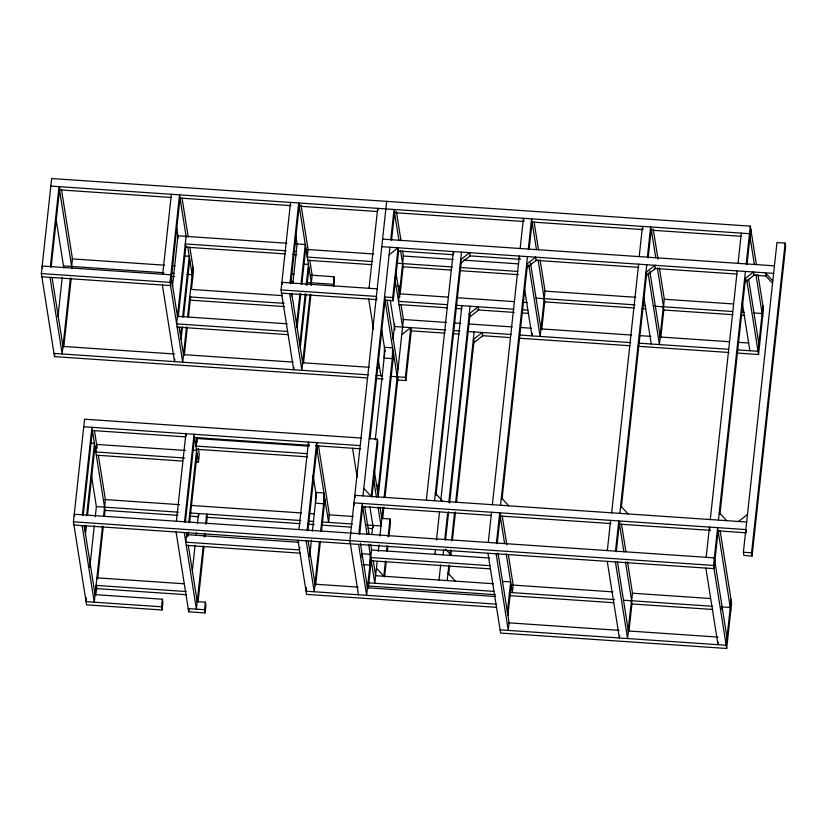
<?xml version="1.0" encoding="UTF-8"?>
<svg xmlns="http://www.w3.org/2000/svg" width="827" height="827" viewBox="0 0 827 827"><rect width="100%" height="100%" fill="white"/><g stroke="black" fill="none" stroke-linecap="round" stroke-linejoin="round"><path stroke-width="1.24" d="M361.947 557.367L362.05 553.78L370.227 554.338L369.917 565.099L362.908 564.624M367.622 377.96L54.499 356.623L41.35 273.582L51.656 178.529L750.306 226.143L756.385 264.516M50.344 266.583L59.006 186.644L71.99 268.61M51.129 267.266L59.792 187.336M57.973 316.669L62.242 277.334M54.499 356.623L54.778 354.111M70.409 277.893L62.17 353.966L50.033 277.355M71.649 266.47L72.466 258.913L61.529 189.838M63.772 347.092L71.194 278.565M94.567 594.603L162.381 599.224L162.898 602.438L162.071 609.995L86.587 604.847L73.427 521.806L84.561 419.206L361.017 438.041M82.421 514.818L91.911 427.321L105.06 510.373L104.367 516.71M83.207 515.49L92.417 430.526M84.964 530.882L85.522 525.817M86.618 515.666L94.454 443.386L90.949 443.148M85.481 534.097L86.442 525.228M87.538 515.076L94.96 446.601M86.484 597.859L86.07 601.642L161.565 606.78L162.071 609.995M89.781 567.467L94.319 525.621M95.281 516.741L96.377 506.6L91.404 475.184M102.486 526.179L94.247 602.19L82.111 525.579M103.592 516.027L105.37 499.591L98.413 455.636M95.849 595.326L96.811 586.457M97.638 578.848L103.272 526.851M162.702 274.244L171.365 194.304M186.54 326.706L182.695 362.185L170.052 282.348L179.531 194.852L186.209 237.008M180.048 198.066L170.558 285.563L41.857 276.797M172.44 286.576L177.939 235.819L286.897 243.241M186.116 236.377L176.627 323.874L287.62 331.441M178.229 316.999L185.93 245.939M174.797 359.104L174.518 361.626L162.392 285.015M180.596 336.227L181.558 327.347M182.664 317.196L189.269 256.287L184.597 255.967M181.103 339.442L182.478 326.748M183.584 316.596L189.776 259.502M187.636 316.555L193.001 267.131M184.297 355.3L187.326 327.389M188.422 317.237L190.686 296.366M191.45 289.316L193.508 270.346L189.817 247.035M161.565 606.78L162.381 599.224M176.389 521.217L185.879 433.72L186.22 435.86M184.566 521.775L194.056 434.278L198.459 462.148L196.123 461.983M185.351 522.447L194.562 437.493M187.243 536.589L187.657 532.784M188.763 522.643L196.599 450.364L193.094 450.115M188.163 535.999L188.577 532.195M189.683 522.054L197.105 453.578M198.459 462.148L199.276 454.592L198.304 448.43M192.34 570.62L195.089 545.262M196.185 535.11L196.464 532.578M197.426 523.698L198.521 513.557L198.862 515.697M196.578 601.56L205.375 602.159L205.892 605.374L205.065 612.921L188.721 611.815L189.001 609.292M203.256 545.82L196.392 609.158L184.256 532.547M204.217 536.94L204.496 534.407M205.592 524.256L206.688 514.115L207.205 517.33L206.512 523.667M197.994 602.294L204.042 546.492M205.137 536.351L205.416 533.818M205.065 612.921L204.558 609.716L205.375 602.159M293.957 367.229L293.688 369.741L281.046 289.915L290.535 202.419M290.039 282.917L298.702 202.977L311.686 284.943M290.815 283.599L299.488 203.669M291.466 295.963L291.745 293.43M292.841 283.279L297.11 243.944M296.614 324.442L299.912 293.988M301.018 283.837L305.277 244.492L294.557 243.769M297.12 327.657L300.832 293.389M301.793 284.509L305.783 247.707M299.767 344.342L305.266 293.585M306.228 284.705L308.43 264.402L303.757 264.082M300.273 347.557L306.052 294.267M307.013 285.387L308.936 267.617M310.104 294.226L301.855 370.3L289.729 293.688M311.066 285.336L312.161 275.246L309.774 260.174M303.457 363.425L310.89 294.898M298.96 529.569L308.45 442.073L308.957 445.288M299.777 547.412L299.498 549.934L185.786 542.181L186.602 534.635L299.043 542.295M333.477 286.431L333.953 276.735L310.807 275.153M307.137 530.128L316.627 442.631L317.134 445.846L307.923 530.8M333.777 286.245L334.459 279.95L333.953 276.735M309.66 556.499L311.448 540.01M312.41 531.141L316.255 495.631L313.051 475.38M306.445 587.408L306.031 591.191L496.014 604.134M314.942 583.686L319.48 541.84M320.587 531.699L324.432 496.19M315.594 585.63L320.4 541.251M321.507 531.11L324.939 499.405M369.028 288.303L377.691 208.363L378.032 210.503M386.685 201.364L349.893 540.651L358.463 594.758M358.887 533.653L362.164 503.436L367.054 534.283M362.981 495.88L389.941 247.242M390.757 239.685L394.034 209.469L398.976 240.678M359.673 534.345L362.671 506.651M370.02 438.858L385.165 299.157M391.543 240.378L394.82 210.172M375.262 439.84L384.948 350.524M369.193 438.599L377.36 439.158L371.158 496.438L363.797 488.333M385.062 300.18L393.228 300.739L392.722 297.524L398.107 247.8L389.124 254.799M371.943 497.11L377.877 442.373L377.36 439.158M393.228 300.739L398.624 251.015L398.107 247.8M371.902 534.139L372.874 525.166M393.021 339.328L394.686 323.988M377.763 492.716L393.114 351.082M368.242 588.462L371.519 558.246M378.27 495.931L393.631 354.297M400.113 294.495L403.111 266.801L400.588 250.86M377.153 561.616L374.807 583.262L368.635 544.331M378.249 551.526L378.962 544.952M379.934 535.979L382.994 507.778M384.1 497.534L403.4 319.511L401.012 304.439M382.663 518.684L383.914 507.147M385.031 496.903L397.973 377.463M385.454 560.995L383.8 576.264L376.44 568.159M386.56 550.813L387.108 545.717M388.08 536.806L390.003 518.984L381.836 518.426L380.048 507.127M392.722 297.524L384.545 296.965L397.704 380.007L405.871 380.565L405.364 377.35L410.75 327.626L401.767 334.625M384.586 576.936L386.24 561.657M387.346 551.475L387.894 546.389M389 536.206L390.52 522.199L390.003 518.984M405.871 380.565L411.267 330.841L410.75 327.626M426.36 500.201L453.32 251.563L453.661 253.703M434.537 500.759L461.497 252.111M436.015 495.001L461.311 261.735M434.93 554.317L435.488 549.19M436.46 540.217L439.519 512.016M440.77 500.48L461.89 305.67M439.003 580.027L440.677 564.645M443.107 554.865L443.665 549.738M444.771 539.493L447.696 512.575M448.803 502.32L470.067 306.228M445.557 540.145L448.616 511.944M449.588 502.971L470.16 313.216M447.18 580.585L448.844 565.203M449.96 554.948L450.519 549.831M451.49 540.858L454.54 512.657M455.656 502.402L474.14 331.947M448.658 574.827L449.63 565.854M450.746 555.599L451.304 550.472M452.41 540.227L455.47 512.027M456.576 501.772L474.098 340.197M488.271 542.471L491.548 512.254M492.365 504.697L519.325 256.06L519.832 259.275M520.142 248.503L523.419 218.287L523.925 221.502M496.438 543.029L499.715 512.812L504.604 543.659M500.531 505.256L527.492 256.608M528.308 249.061L531.585 218.845L536.475 249.692M497.223 543.721L500.5 513.505M502.02 499.498L527.306 266.232M529.094 249.754L532.092 222.06M532.237 333.364L531.968 335.886L524.607 289.409M507.385 612.135L510.662 581.919L502.485 581.36M507.892 615.35L511.169 585.134M541.737 329.58L544.735 301.886L538.067 259.74M607.328 550.575L610.605 520.369M639.199 256.618L642.476 226.402L642.992 229.617M611.66 512.823L638.609 264.185M615.505 551.133L618.782 520.917L619.289 524.132L616.28 551.836M647.376 257.176L650.653 226.96L651.159 230.175L648.161 257.869M619.826 513.381L646.786 264.743M619.795 521.63L619.516 524.153L623.889 551.785M621.304 507.623L646.6 274.368M619.661 635.456L619.382 637.979L607.256 561.368M660.018 337.002L663.295 306.786L663.802 310.001L660.804 337.695M628.923 631.663L631.931 603.968L631.425 600.753L628.148 630.96L717.991 637.09M706.175 557.315L709.452 527.099L709.959 530.314M710.269 519.542L737.229 270.905M738.046 263.348L741.323 233.131M487.961 553.232L500.604 633.058L726.675 648.471L713.525 565.43L717.619 527.657L730.768 610.698M718.436 520.1L745.396 271.463M746.212 263.906L750.306 226.143M718.125 530.872L714.032 568.635L73.944 525.021M719.924 514.342L745.489 278.523M746.998 264.599L750.823 229.348M718.27 642.176L717.991 644.698L705.865 568.087M721.816 609.447L722.095 606.925M731.078 599.926L726.168 645.256L500.097 629.843M762.949 305.969L758.039 351.289L737.477 349.883M726.675 648.471L731.595 603.141L720.141 530.851M736.692 353.015L758.545 354.504L763.466 309.184L757.977 274.564M743.39 552.24L776.966 242.538L785.143 243.097L785.65 246.312L752.074 556.013L743.897 555.455L743.39 552.24L751.567 552.798L752.074 556.013M751.567 552.798L785.143 243.097M398.821 290.587L400.144 286.245L397.818 286.08M377.257 489.501L378.58 485.16L376.244 484.994M738.501 521.465L747.484 514.477M50.84 186.085L749.489 233.69L754.379 264.537M59.079 189.828L171.179 197.467M180.203 198.077L291.021 205.634M298.754 206.161L377.35 211.516M394.076 212.653L523.698 221.491M531.41 222.008L641.99 229.544M650.994 230.164L741.002 236.295M382.591 239.127L774.444 265.829M381.764 246.684L773.627 273.386M397.746 250.953L453.175 254.726M469.932 255.874L520.204 259.296M535.669 260.35L638.785 267.379M654.26 268.434L736.754 274.047M753.511 275.195L766.402 276.073M373.577 253.992L308.089 249.537L307.272 257.083L372.76 261.549M403.111 256.008L453.196 259.42M463.461 260.123L518.684 263.885M286.08 250.798L185.289 243.934L185.806 247.149L285.315 253.93M293.74 251.315L296.283 251.491M292.965 254.447L296.8 254.706M396.774 263.182L452.369 266.976M460.081 267.503L517.857 271.432M307.778 260.298L371.985 264.671M402.801 266.78L451.594 270.098M460.587 270.708L518.374 274.647M72.021 258.882L164.687 265.198M172.409 265.725L174.983 265.901M291.507 273.84L294.081 274.016M544.59 291.083L635.787 297.296M664.05 299.229L733.404 303.954M63.483 265.912L163.87 272.755M171.592 273.282L174.166 273.458M187.036 274.337L192.184 274.688M290.69 281.397L293.265 281.573M306.672 282.483L333.136 284.292M536.061 298.113L634.971 304.853M642.672 305.38L645.246 305.556M654.24 306.166L732.588 311.51M741.581 312.12L744.155 312.296M753.966 312.957L762.132 313.516M377.195 288.861L281.862 282.358L282.203 284.509M170.807 276.404L174.673 276.673M544.28 301.855L634.195 307.985M641.897 308.502L645.753 308.771M663.74 309.991L733.104 314.725M740.806 315.242L744.662 315.511M399.327 293.802L448.007 297.11M456.969 297.73L514.621 301.648M523.584 302.268L527.43 302.527M41.35 273.582L170.052 282.348M281.046 289.915L376.378 296.407L376.719 298.557M281.552 293.13L376.885 299.622M447.19 304.667L398.511 301.348L403.421 256.029L402.615 250.943M456.153 305.277L513.805 309.205M522.767 309.815L527.895 310.166M190.582 289.378L282.441 295.632M399.017 304.563L447.696 307.882M456.669 308.492L461.786 308.843M477.158 309.887L514.311 312.42M521.992 312.947L528.401 313.381M284.178 303.364L189.765 296.924L190.272 300.139L284.684 306.579M402.945 319.48L446.632 322.458M454.333 322.985L460.763 323.419M468.475 323.946L512.161 326.923M521.155 327.533L531.43 328.236M540.424 328.846L631.652 335.069M639.364 335.597L650.932 336.382M659.925 336.992L729.311 341.716M738.304 342.337L748.58 343.029M394.417 326.51L445.805 330.014M453.516 330.542L459.946 330.976M467.131 331.462L511.334 334.48M520.328 335.09L630.836 342.616M638.547 343.143L728.484 349.273M410.326 330.779L444.967 333.136M452.669 333.663L459.088 334.098M482.193 335.669L510.424 337.592M519.408 338.212L629.967 345.738M637.679 346.265L728.98 352.488M177.443 316.317L287.165 323.791M177.133 327.089L288.127 334.656M62.542 346.389L174.652 354.018M183.666 354.638L293.192 362.102M302.217 362.712L369.224 367.281M376.957 367.808L379.531 367.984M53.993 353.408L368.408 374.838M376.13 375.365L382.581 375.799M390.189 376.316L405.364 377.35M375.355 378.487L383.087 379.014M83.734 426.763L360.2 445.598M91.962 430.495L185.827 436.894M193.549 437.421L309.277 445.308M315.707 445.743L360.706 448.813M309.174 446.166L196.733 438.506L195.916 446.063L307.075 453.641M196.423 449.278L307.592 456.855M185.455 450.467L96.625 444.419L95.808 451.976L184.628 458.024M96.314 455.181L182.571 461.063M746.667 522.023L354.814 495.321L355.155 497.472M362.236 506.62L491.135 515.407M500.159 516.017L611.008 523.574M618.751 524.101L710.269 530.334M718.001 530.862L746.357 532.795L745.851 529.58L353.987 502.878L354.328 505.018M104.915 499.56L179.5 504.646M191.068 505.431L301.659 512.967M309.37 513.495L314.518 513.836M328.66 514.808L353.088 516.472M96.377 506.6L178.673 512.192M190.251 512.988L300.832 520.514M308.554 521.041L313.691 521.392M321.579 521.93L352.271 524.018M366.413 524.99L381.02 525.982L378.032 507.147M104.605 510.331L177.898 515.324M189.476 516.11L198.47 516.72M206.192 517.247L300.056 523.646M307.778 524.173L314.208 524.607M321.92 525.135L351.496 527.15M368.211 528.288L372.067 528.556M73.427 521.806L713.525 565.43M489.408 558.029L371.55 549.996L366.64 595.316L358.577 544.424M370.734 557.543L489.863 565.668M186.292 545.396L300.005 553.149M371.24 560.758L490.38 568.883M375.169 575.675L493.378 583.738M512.647 585.051L612.869 591.874M632.148 593.186L710.527 598.531M367.922 582.797L493.843 591.377M509.256 592.421L614.616 599.606M623.248 600.195L712.274 606.263M721.268 606.873L730.262 607.483M367.147 585.919L495.476 594.665M509.608 595.626L613.758 602.728M631.766 603.948L712.771 609.468M314.56 584.162L358.205 587.129M367.188 587.749L495.559 596.494M96.883 577.835L184.421 583.8M496.531 607.349L306.548 594.406L297.968 540.289M186.178 591.532L96.066 585.392L96.573 588.607L186.685 594.747M508.615 622.824L619.082 630.35M188.215 608.6L204.558 609.716M772.811 280.942L765.451 272.827L765.967 276.042L772.501 283.248M719.252 512.554L726.613 520.659M620.643 505.835L628.003 513.939M501.348 497.699L508.708 505.814M442.703 501.317L435.353 493.202L435.695 495.352M445.557 549.118L451.273 555.424M447.996 573.028L455.346 581.143M755.971 274.585L762.639 316.731M748.59 279.05L759.372 346.947M746.698 279.702L758.545 354.504M742.305 303.002L749.872 350.731M727.491 640.915L714.342 557.874L74.254 514.26L74.585 516.399M653.206 228.914L657.982 259.058M659.367 267.845L664.339 299.25L663.523 306.796L657.362 267.865M651.387 230.185L655.77 257.817M649.784 271.08L660.246 337.013L659.429 344.57L648.089 272.982M643.892 297.544L651.252 344.011M621.532 524.132L625.905 551.764M627.497 561.812L632.469 593.207L631.652 600.764L625.481 561.833M617.438 561.905L628.375 630.98L627.559 638.537L615.422 561.926M534.108 222.039L538.48 249.671M540.072 259.719L545.045 291.114L540.134 336.444L528.794 264.847M530.489 262.945L540.951 328.888M502.237 516.007L506.817 544.89M508.398 554.938L513.174 585.082L512.358 592.639L506.196 553.697M498.019 553.149L509.081 622.855L508.264 630.401L496.128 553.79M396.371 211.495L401.002 240.76M395.647 270.532L399.834 297.017M394.83 278.089L402.584 327.068M390.23 300.139L394.924 329.725M387.067 300.17L398.014 369.245M381.66 329.766L385.041 351.124M368.718 299.074L373.494 329.208M378.259 359.352L380.854 375.685M374.28 470.697L378.456 497.079M373.463 478.254L376.44 497.099M369.865 506.589L373.184 527.564M364.686 506.631L369.059 534.263M370.651 544.311L371.643 550.596M373.235 560.644L375.623 575.706M352.54 448.255L357.119 477.138M360.407 543.225L367.457 587.759M301.028 204.92L308.182 250.126M295.611 234.517L297.203 244.565M318.467 445.774L329.404 514.859L328.588 522.406L316.452 445.794M291.735 293.668L302.682 362.743M308.171 540.93L315.025 584.193L314.208 591.739L306.145 540.848M182.054 198.056L188.225 236.987M187.801 247.056L192.691 277.893M176.647 227.652L178.281 237.959M177.547 316.948L170.869 274.802L42.167 266.025L42.508 268.175M179.139 326.996L183.511 354.628M196.547 437.338L197.333 442.269M186.271 532.526L186.943 536.775M188.256 545.086L197.208 601.601M176.079 531.988L188.721 611.815M94.433 430.516L97.214 448.1M55.926 218.183L63.824 268.062M52.039 277.334L62.986 346.41M84.127 525.569L95.064 594.644M315.749 492.416L315.438 503.188L323.615 503.746L323.926 492.975L315.749 492.416M384.441 347.309L384.131 358.081L392.298 358.629L392.608 347.867L384.441 347.309M469.664 252.669L460.67 259.668L461.187 262.883L470.17 255.884L469.664 252.669M535.669 257.166L526.675 264.164L527.181 267.379L536.175 260.381L535.669 257.166M478.233 306.786L469.24 313.784L469.757 316.999L478.74 310.001L478.233 306.786M482.306 332.495L473.323 339.494L473.83 342.709L482.813 335.71L482.306 332.495M654.953 265.302L645.97 272.29L646.476 275.505L655.47 268.517L654.953 265.302M753.562 272.021L744.579 279.009L745.086 282.224L754.079 275.236L753.562 272.021"/></g></svg>
